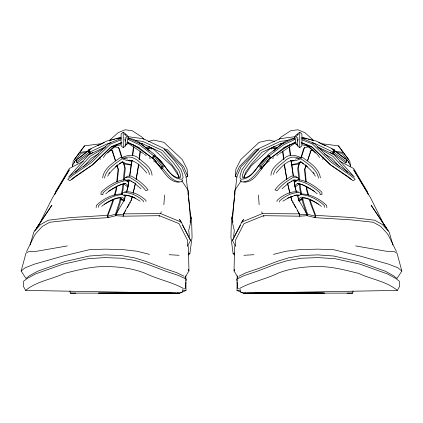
<?xml version="1.0" encoding="UTF-8"?>
<svg xmlns="http://www.w3.org/2000/svg" width="423" height="423" viewBox="0 0 423 423"><rect width="100%" height="100%" fill="white"/><g stroke="black" fill="none" stroke-linecap="round" stroke-linejoin="round"><path stroke-width="0.63" d="M237.107 282.162L236.986 290.506L243.41 293.165L352.708 293.128L353.046 290.992M237.155 278.958L237.203 275.748M125.203 137.205L125.382 145.998L125.562 144.814M238.138 277.869L234.035 270.852L234.606 247.154L235.595 244.24L235.225 240.692L243.955 223.661L263.587 215.677L299.791 216.195L307.093 215.672L314.897 217.639L351.365 219.87L373.26 222.255L380.642 226.331L386.987 233.279L388.504 235.437L396.436 251.574M163.141 166.001L163.082 167.513L161.803 168.967L153.121 158.001L153.935 156.087L155.178 155.548L163.141 166.001L161.887 166.525L161.063 168.354M25.66 290.395C36.738 281.158 51.706 279.418 64.449 273.348C77.658 270.16 90.802 266.501 104.507 266.585C118.229 266.522 132.002 268.193 144.878 273.131C157.282 279.212 171.082 281.771 183.228 288.322L182.244 292.06L179.209 293.224L25.66 290.395L23.514 286.567L23.693 281.163L27.209 278.456L35.611 273.908L62.757 264.259L87.831 258.728L104.825 257.586L121.523 258.236L135.423 260.579L147.215 264.126L166.022 271.323L178.686 275.532L186.088 279.037L185.438 288.28L184.412 288.877M234.416 200.597L234.554 197.964M234.696 195.326L234.982 190.059L241.163 180.801M124.542 212.568L123.289 214.794L123.209 216.195L115.907 215.672L108.103 217.639L71.635 219.87L49.74 222.255L42.358 226.331L36.013 233.279L34.496 235.437L26.564 251.574M125.536 134.905L125.462 133.858L123.236 132.198L121.163 133.842L120.999 138.284L121.195 145.914L123.278 147.669L125.499 145.93M123.236 132.198L123.278 147.669M297.464 134.905L297.538 133.858L299.764 132.198L301.837 133.842L302.001 138.284L301.805 145.914L299.722 147.669L297.501 145.93L297.438 144.814M299.722 147.669L299.764 132.198M125.398 195.701L123.928 200.676L116.002 214.26L115.907 215.672L115.405 214.265L119.434 202.289L120.439 197.89M163.87 204.7L164.547 195.056M234.982 190.059L232.423 220.045L232.735 223.941L234.294 230.466L233.612 236.669M151.709 149.171L151.82 147.934M154.945 155.849L155.035 154.86L140.796 143.931L127.984 138.014M96.143 207.667L96.354 205.43C102.985 199.09 112.248 194.157 121.544 193.93M122.95 183.91L122.443 189.092L121.295 194.12M123.331 180.018L124.6 167.064L123.23 162.675M98.284 207.328L98.432 205.827C104.841 199.788 113.676 194.95 122.601 194.628L125.24 196.42M185.898 280.925L186.088 279.037M237.044 177.084L235.214 176.338L235.939 169.068L240.766 159.561L259.14 142.313L269.435 140.066L274.469 141.488M123.902 184.105L126.985 186.347L128.486 185.681L125.414 183.455C122.3 184.513 119 184.888 116.214 186.929L115.95 189.594L114.363 195.236M116.737 181.805L118.049 169.004L117.028 165.885M123.664 183.815L122.971 190.292L122.099 194.088M124.076 179.928L125.319 168.269L123.791 163.257M116.706 186.554L116.288 190.398L115.003 194.839M117.203 182.064L118.535 169.882L117.118 165.467M244.108 178.014L244.314 176.116L245.826 171.87L251.532 164.05L261.996 152.275L281.105 143.434L283.696 143.096M234.501 197.028L232.031 218.982L232.391 217.75M138.612 164.103L136.106 179.41M139.135 159.55L140.108 151.096M333.255 153.549L334.53 150.498L347.056 160.037L345.813 162.971L333.255 153.549L334.53 150.498M138.807 164.484L136.259 179.13M139.431 159.265L140.373 151.439M234.728 195.114L234.961 193.2M235.341 190.006L236.98 176.285L241.131 166.556L257.136 150.26L258.411 149.996M317.255 146.723L332.478 153.914L334.181 150.059L334.223 149.721L316.272 141.071L301.842 137.264M131.643 161.084L129.586 175.942M132.378 155.32L133.435 147.003M132.087 160.37L129.792 175.936M132.685 155.87L133.885 146.866M188.616 254.99L189.895 253.562L192.063 237.245L191.571 218.411L190.154 214.08M132.103 196.822L131.257 199.979L123.521 213.874L123.209 216.195L159.413 215.677L179.045 223.661L187.775 240.692L187.405 244.24L188.394 247.154L188.965 270.852L184.862 277.869M322.834 159.524L323.077 157.742M102.625 177.924C103.783 168.296 113.613 162.406 120.867 157.203L127.725 159.106M128.909 180.499L127.841 187.664L126.593 192.016M74.395 162.918L74.596 161.634L81.02 153.216L86.25 152.529M104.497 178.104C106.051 169.179 115.246 163.717 122.088 158.773L126.715 160.439L131.87 161.274M129.179 179.849L128.153 186.374L126.498 191.968M72.328 166.657L73.232 161.168L84.584 145.829L99.627 143.92L100.886 144.169M135.408 183.191L133.113 193.306M135.418 183.561L133.123 193.031M276.917 201.448L277.128 200.349C282.643 195.22 290.649 190.895 298.347 191.852M190.096 222.35L190.577 220.045L188.018 190.059L181.837 180.801M279.317 201.993L279.518 201.02C284.912 196.14 292.589 191.931 300.029 192.708L300.954 194.374M121.073 198.519L119.905 203.579L116.304 214.466M55.096 194.057L55.693 191.54L69.367 168.476L83.278 161.248M270.932 175.238C271.466 167.164 279 163.119 284.335 158.234C289.179 153.93 295.577 155.019 300.938 157.605M125.049 141.102L125.266 140.267L124.933 139.178M131.141 200.862L132.129 197.086M294.096 143.524L294.572 143.27L294.852 142.186M273.517 174.525C274.516 167.603 281.538 164.42 286.043 159.936C289.892 156.864 295 156.113 299.399 158.493M184.016 276.214L176.851 272.698L164.367 268.52L145.718 261.34L134.313 257.819L120.978 255.518L105.137 254.889L89.142 256.047L64.814 261.567L37.721 271.191L29.525 275.711L25.999 278.44L21.15 271.011L25.977 253.181L28.642 251.685L36.88 251.22L67.373 245.916M126.361 144.909L128.069 143.275L128.375 142.154M113.131 199.63L107.373 215.339L108.103 217.639L107.622 216.253L112.449 203.637L113.729 199.238M123.939 201.364L124.997 197.62M30.112 245.002L33.808 232.053L40.502 224.618L48.211 220.219L70.678 217.565L107.373 215.339M159.08 216.814L159.413 215.677M299.209 163.257L297.681 168.269L298.924 179.928M300.737 158.244L303.603 148.843L304.454 147.632L308.869 146.765M298.067 139.178L297.734 140.267L297.951 141.102M299.77 162.675L298.4 167.064L299.669 180.018M301.134 158.287L304.454 147.632M294.186 139.336L295.27 135.873L296.893 134.35L298.548 134.059L296.735 135.751L295.296 140.351L296.322 144.053L298.035 145.686M309.869 199.63L315.627 215.339L314.897 217.639L315.378 216.253L310.551 203.637L309.271 199.238M305.882 165.467L304.475 169.835L305.797 182.064M307.489 160.486L311.085 150.287L312.803 150.556L315.346 153.089M232.846 214.08L231.429 218.411L230.937 237.245L233.105 253.562L234.384 254.99M305.972 165.885L304.951 169.004L306.263 181.805M307.611 160.893L311.085 150.287M120.603 143.413L120.708 143.117M302.561 197.89L303.566 202.289L307.595 214.265L307.093 215.672L306.998 214.26L299.072 200.676L297.602 195.701M190.139 221.261L190.577 220.045L190.265 223.941L188.706 230.466L189.388 236.669M123.521 213.874L160.64 213.567L161.285 211.796M332.478 153.914L334.223 149.721M345.813 162.971L347.056 160.037M235.214 176.338L239.434 166.567L255.73 149.61L258.85 148.864M234.035 270.852L234.781 269.324M235.458 246.239L232.449 240.444L241.739 222.107L243.521 219.41L241.982 222.334M72.587 165.552L74.596 161.634M187.542 246.239L190.551 240.444L181.261 222.107L179.479 219.41L181.018 222.334M232.449 240.444L240.444 225.253M107.622 176.19C111.143 170.242 116.896 165.562 122.644 161.792L125.964 163.638L131.468 164.579M103.413 157.52C106.628 152.106 112.042 148.304 116.875 144.38M122.046 194.374L122.971 192.708C130.411 191.931 138.088 196.14 143.482 201.02L143.683 201.993M397.34 290.395C386.262 281.158 371.294 279.418 358.551 273.348C345.342 270.16 332.198 266.501 318.493 266.585C304.772 266.522 290.998 268.193 278.123 273.131C265.718 279.212 251.918 281.771 239.772 288.322L240.756 292.06L243.791 293.224L397.34 290.395L399.486 286.567L399.307 281.163L395.791 278.456L387.389 273.908L360.243 264.259L335.169 258.728L318.175 257.586L301.477 258.236L287.577 260.579L275.785 264.126L256.978 271.323L244.314 275.532L236.912 279.037L237.562 288.28L238.588 288.877M125.171 211.458L125.8 210.342M127.371 207.561L129.253 204.219M129.882 203.109L130.511 201.993M120.127 199.704L121.38 199.593L121.713 199.011L120.169 197.98C114.443 198.112 109.457 201.692 104.476 204.182M54.451 194.649L69.314 169.861L52.214 198.255L39.868 223.058L36.23 228.764L51.897 205.208L34.623 230.852M276.298 173.012C280.275 167.883 287.175 160.058 294.175 160.296M355.627 245.916L386.12 251.22L394.358 251.685L397.023 253.181L401.85 271.011L397.001 278.44L393.475 275.711L385.279 271.191L358.186 261.567L333.858 256.047L317.863 254.889L302.022 255.518L288.687 257.819L277.282 261.34L258.633 268.52L246.149 272.698L238.984 276.214M109.335 140.917L110.065 139.812L118.154 132.679L125.113 129.776L132.156 130.67L141.964 137.068L144.026 139.49M243.706 176.988L250.976 166.096L269.774 148.885L277.599 148.024M273.665 150.942C279.571 145.538 286.355 138.728 294.826 138.395M309.943 151.942L310.508 151.138M182.905 179.934L181.525 181.827C172.6 182.71 167.265 173.435 162.025 167.656M74.205 159.624L84.584 145.829M259.859 166.001L267.822 155.548L269.065 156.087L269.879 158.001L261.197 168.967L259.918 167.513L259.859 166.001L261.113 166.525L261.937 168.354M261.113 166.525L269.065 156.087M261.197 168.967L264.375 164.833M266.358 162.247L269.879 158.001M126.022 177.644L127.112 176.248L131.246 176.021C137.554 179.606 143.767 184.026 148.039 189.948L145.734 190.593C141.515 184.899 135.487 180.595 129.343 177.126L125.509 177.364L123.273 180.166M260.975 167.656C255.735 173.435 250.4 182.71 241.475 181.827L240.095 179.934M127.344 181.79L128.127 180.838L129.227 180.658M278.974 139.49L281.036 137.068L290.844 130.67L297.887 129.776L304.846 132.679L312.935 139.812L313.665 140.917M72.878 178.109L71.709 179.389L92.373 165.007L110.546 147.347L121.803 142.863M83.532 166.625L91.347 158.086L98.628 153.856M75.231 172.351L90.141 156.261L105.153 147.5M107.654 153.089L116.796 145.004M294.239 182.466L297.829 179.601C306.501 180.367 315.584 186.268 321.813 192.142L322.072 194.395L320.137 194.739L319.888 192.74C313.655 187.035 305.332 181.599 296.803 180.669L294.36 182.477M101.657 206.355C107.283 201.792 114.432 197.731 121.761 197.139L124.616 199.043M105.755 193.797C111.318 189.102 118.149 184.629 125.414 183.455M108.737 173.409L109.636 172.542M115.495 166.884L117.763 164.706M124.965 145.686L126.678 144.053L127.704 140.351L126.266 135.751L124.452 134.059L126.107 134.35L127.73 135.873L128.814 139.336M282.865 201.152L288.01 198.144L292.293 196.298M21.15 271.011L25.036 267.838L34.348 264.179L62.726 256.105L89.285 249.713L105.205 249.131L123.357 249.649L137.142 251.251L149.504 254.387M281.982 188.774L288.444 183.244L294.234 179.865L296.861 180.203L294.873 180.838L293.774 180.658M268.663 156.436L269.7 155.638M75.987 160.322L88.47 150.498L89.745 153.549L77.187 162.971L75.987 160.322L77.028 159.524M78.07 158.725L85.895 152.74M86.937 151.942L88.47 150.498M77.187 162.971L76.69 161.676L89.242 152.238M314.506 191.307L301.795 184.444L299.098 184.105L296.015 186.347L294.514 185.681L297.586 183.455C304.851 184.629 311.682 189.102 317.245 193.797M267.796 156.314C258.236 161.47 254.942 177.126 243.14 177.961L242.384 176.877L242.643 174.45L244.108 170.358L249.739 162.622L260.452 150.546L280.216 141.414L288.015 140.383M266.913 157.319C257.607 163.151 253.599 179.188 241.073 179.236L239.947 177.665L240.275 174.593L242.025 169.586L248.269 160.962L259.442 148.267L279.862 138.702L295.476 136.618M267.532 160.428L283.775 148.759L290.347 144.492M269.525 160.803C260.473 166.392 256.132 182.673 243.78 182.154M272.666 158.546L273.713 157.79M276.848 155.532L278.419 154.4M279.466 153.649L294.916 143.275L294.625 142.154M303.735 163.717L301.229 162.067L298.389 163.992L291.632 165.171M297.76 196.42L300.399 194.628C309.324 194.95 318.159 199.788 324.568 205.827L324.716 207.328M298.22 199.968L299.505 200.211L302.831 197.98C308.557 198.112 313.543 201.692 318.524 204.182M298.384 199.043L301.239 197.139C308.568 197.731 315.717 201.792 321.343 206.355M119.265 163.717L122.644 161.792M293.43 139.045L294.487 138.358M108.494 191.307L116.214 186.929M92.764 152.428L88.867 154.728L68.547 177.121L73.211 173.404L90.221 161.618L108.901 143.307L121.11 138.427M288.772 182.757L289.887 182.102M291.003 181.451L292.119 180.801M301.229 162.067L300.356 161.792L297.036 163.638L291.532 164.579M121.713 199.011L123.495 200.211L124.558 199.64M128.936 160.296L129.195 160.164C136.418 160.814 142.509 167.598 146.702 173.012M105.745 146.723L90.522 153.914L88.819 150.059L91.194 148.901M97.734 145.724L104.27 142.546M88.819 150.059L88.777 149.721L106.728 141.071L121.158 137.264M90.522 153.914L89.835 152.121L107.616 143.698L110.768 142.879M295.423 142.144L284.531 147.289L269.752 158.762L270.694 157.964L269.546 155.548L283.674 144.708L294.778 139.5M283.584 148.098L295.302 142.556M295.016 138.014L282.204 143.931L267.965 154.86L268.055 155.849M287.688 198.144L296.322 194.924L299.077 195.082L296.824 195.68L294.524 195.558M241.739 222.107L262.36 213.567L299.479 213.874L299.791 216.195L299.711 214.794L298.458 212.568M185.956 177.084L187.786 176.338L187.061 169.068L182.234 159.561L163.86 142.313L153.565 140.066L148.531 141.488M121.094 139.796L110.456 144.042L91.59 162.421L73.126 175.022L67.754 179.341L69.901 180.806L74.919 176.65L92.917 164.526L111.476 146.548L121.681 142.493M122.062 157.605C127.423 155.019 133.821 153.93 138.665 158.234C144 163.119 151.534 167.164 152.069 175.238M128.825 160.296L129.195 160.164M233.105 253.562L234.575 253.065M123.601 158.493C130.173 154.622 137.047 159.238 141.647 163.95C145.168 166.651 148.885 169.85 149.483 174.525M140.351 143.799L142.239 143.265M109.737 140.568L111.587 140.076M112.825 139.749L114.675 139.257M115.913 138.934L119.614 137.951M115.405 214.265L107.622 216.253M302.873 199.704L301.62 199.593L299.352 200.169L301.276 200.343M273.496 254.387L285.858 251.251L299.643 249.649L317.795 249.131L333.715 249.713L360.274 256.105L388.652 264.179L397.964 267.838L401.85 271.011M114.369 146.395L120.751 144.798M118.831 138.696L121.227 138.109M147.421 148.267L151.238 147.453M322.115 144.169L323.373 143.92L338.416 145.829L348.795 159.624M123.495 200.211L124.78 199.968M145.406 147.558L149.784 146.744M243.791 293.224L245.668 292.88M291.13 161.274L296.285 160.439L300.912 158.773C307.754 163.717 316.949 169.179 318.503 178.104M110.197 150.556L111.915 150.287L113.057 151.942M295.275 159.106L302.133 157.203C309.387 162.406 319.217 168.296 320.375 177.924M79.841 152.396L89.443 151.043M292.853 143.513L294.572 143.27M88.867 152.185L90.173 152.01M237.557 290.448L236.986 290.506L239.852 290.553M294.329 138.078L294.81 138.03M124.653 191.852C132.351 190.895 140.357 195.22 145.872 200.349L146.083 201.448M121.724 200.343L123.648 200.169L121.38 199.593M290.675 160.396L291.907 160.285M299.711 214.794L306.998 214.26M243.886 255.275L253.911 254.72M179.22 182.154C166.868 182.673 162.527 166.392 153.475 160.803M183.148 290.553L186.014 290.506L185.893 282.162M347.161 293.144L352.708 293.128M255.296 293.039L271.481 293.002M298.437 293.15L246.863 293.208L322.781 293.165M179.616 293.102L98.533 293.097L167.704 293.039M243.384 293.102L324.467 293.097L281.163 292.991M69.954 290.992L70.292 293.128L176.137 293.208L179.59 293.165L186.014 290.506L185.443 290.448M70.292 293.128L75.839 293.144M301.456 193.93C310.752 194.157 320.015 199.09 326.646 205.43L326.857 207.667M169.089 254.72L179.114 255.275M315.627 215.339L352.322 217.565L374.789 220.219L382.498 224.618L389.192 232.053L392.888 245.002M116.002 214.26L123.289 214.794M131.093 160.285L132.325 160.396M128.19 138.03L128.671 138.078M128.174 138.395C136.645 138.728 143.429 145.538 149.335 150.942M145.401 148.024L153.226 148.885L172.024 166.096L179.294 176.988M332.827 152.01L334.133 152.185M336.75 152.529L341.98 153.216L348.404 161.634L350.413 165.552M134.985 140.383L142.784 141.414L162.548 150.546L173.261 162.622L178.892 170.358L180.357 174.45L180.616 176.877L179.86 177.961C168.058 177.126 164.764 161.47 155.204 156.314M139.304 143.096L141.895 143.434L161.004 152.275L171.468 164.05L177.174 171.87L178.686 176.116L178.892 178.014M127.524 136.618L143.138 138.702L163.558 148.267L174.731 160.962L180.975 169.586L182.725 174.593L183.053 177.665L181.927 179.236C169.401 179.188 165.393 163.151 156.087 157.319M333.557 151.043L343.159 152.396L349.768 161.168L350.672 166.657M128.148 142.186L128.428 143.27L130.147 143.513M131.368 165.171L124.611 163.992L121.771 162.067M177.332 292.88L179.209 293.224M273.216 146.744L277.594 147.558M114.131 146.765L118.546 147.632L119.397 148.843L122.263 158.244M164.589 149.996L165.864 150.26L181.869 166.556L186.02 176.285L187.659 190.006M271.762 147.453L275.579 148.267M164.15 148.864L167.27 149.61L183.566 166.567L187.786 176.338M301.773 138.109L304.169 138.696M302.249 144.798L308.631 146.395M315.378 216.253L307.595 214.265M312.232 142.879L315.384 143.698L333.165 152.121M303.386 137.951L307.087 138.934M308.325 139.257L310.175 139.749M311.413 140.076L313.263 140.568M280.761 143.265L282.649 143.799M128.127 180.838L126.139 180.203L128.766 179.865L134.556 183.244L141.018 188.774M188.425 253.065L189.895 253.562M301.319 142.493L311.524 146.548L330.083 164.526L348.081 176.65L353.099 180.806L355.246 179.341L349.874 175.022L331.41 162.421L312.544 144.042L301.906 139.796M301.89 138.427L314.099 143.307L332.779 161.618L349.789 173.404L354.453 177.121L334.133 154.728L330.236 152.428M301.197 142.863L312.454 147.347L330.627 165.007L351.291 179.389L350.122 178.109M160.64 213.567L181.261 222.107M135.312 198.144C131.733 196.082 127.82 195.749 123.923 195.082C129.739 194.723 135.355 198.202 140.135 201.152M297.586 183.455L299.098 184.105M128.222 139.5L139.326 144.708L153.454 155.548L152.306 157.964L153.248 158.762L138.469 147.289L127.577 142.144M127.698 142.556L139.416 148.098M318.731 142.546L325.266 145.724M331.806 148.901L334.181 150.059M339.722 161.248L353.633 168.476L367.307 191.54L367.904 194.057M298.442 199.64L299.505 200.211M128.428 143.27L128.904 143.524M324.372 153.856L331.653 158.086L339.468 166.625M297.501 145.93L297.797 137.205M317.847 147.5L332.859 156.261L347.769 172.351M130.881 180.801L131.997 181.451M133.113 182.102L134.228 182.757M300.356 161.792C306.104 165.562 311.857 170.242 315.378 176.19M132.653 144.492L139.225 148.759L155.468 160.428M128.513 138.358L129.57 139.045M128.084 143.275L143.534 153.649M144.581 154.4L146.152 155.532M149.287 157.79L150.334 158.546M128.64 182.477L126.197 180.669C117.668 181.599 109.346 187.035 103.112 192.74L102.863 194.739L100.928 194.395L101.187 192.142C107.416 186.268 116.499 180.367 125.171 179.601L128.761 182.466M333.758 152.238L346.31 161.676M334.498 150.747L336.063 151.942M337.105 152.74L344.93 158.725M345.972 159.524L347.013 160.322M306.125 144.38C310.958 148.304 316.372 152.106 319.587 157.52M153.3 155.638L154.337 156.436M306.204 145.004L312.803 150.556M153.121 158.001L156.642 162.247M294.931 143.275L296.639 144.909M305.237 164.706L307.505 166.884M313.364 172.542L314.263 173.409M294.873 180.838L295.656 181.79M299.727 180.166L297.491 177.364L293.657 177.126C287.513 180.595 281.485 184.899 277.266 190.593L274.961 189.948C279.233 184.026 285.446 179.606 291.754 176.021L295.889 176.248L296.978 177.644M158.625 164.833L161.803 168.967M153.935 156.087L161.887 166.525M338.416 145.829L343.159 152.396M388.377 230.852L371.103 205.208L386.77 228.764L383.132 223.058L370.786 198.255L353.686 169.861L368.549 194.649M301.287 199.011L301.62 199.593M292.489 201.993L293.118 203.109M293.747 204.219L295.629 207.561M297.2 210.342L297.829 211.458M299.479 213.874L291.743 199.979L290.897 196.822M182.556 225.253L190.551 240.444M89.745 153.549L88.502 150.747M188.219 269.324L188.965 270.852M75.944 160.037L76.69 161.676M88.777 149.721L89.835 152.121M261.715 211.796L262.36 213.567M232.862 221.261L232.423 220.045L232.904 222.35M302.292 143.117L302.397 143.413M306.696 214.466L303.095 203.579L301.927 198.519M111.915 150.287L115.389 160.893M112.492 151.138L115.511 160.486M118.546 147.632L121.866 158.287M296.502 191.968L294.847 186.374L293.821 179.849M263.587 215.677L263.92 216.814M307.997 194.839L306.717 190.435L306.294 186.554M190.609 217.75L190.969 218.982L188.499 197.028M296.407 192.016L295.159 187.664L294.091 180.499M298.004 197.62L299.061 201.364M308.637 195.236L307.05 189.594L306.786 186.929M289.877 193.031L287.582 183.561M289.887 193.306L287.592 183.191M290.871 197.086L291.859 200.862M300.901 194.088L300.029 190.292L299.336 183.815M301.705 194.12L300.557 189.092L300.05 183.91M286.741 179.13L284.193 164.484M286.894 179.41L284.388 164.103M293.208 175.936L290.913 160.37M348.404 161.634L348.605 162.918M293.414 175.942L291.357 161.084M99.923 157.742L100.166 159.524M289.115 146.866L290.315 155.87M289.565 147.003L290.622 155.32M282.627 151.439L283.569 159.265M188.039 193.2L188.272 195.114M282.892 151.096L283.865 159.55M236.912 279.037L237.102 280.925M271.18 147.934L271.291 149.171M258.453 195.056L259.13 204.7M188.018 190.059L188.304 195.326M188.447 197.964L188.584 200.597M185.797 275.748L185.845 278.958M170.945 293.023L168.407 293.15L176.137 293.208L124.563 293.15L170.945 293.023"/></g></svg>
